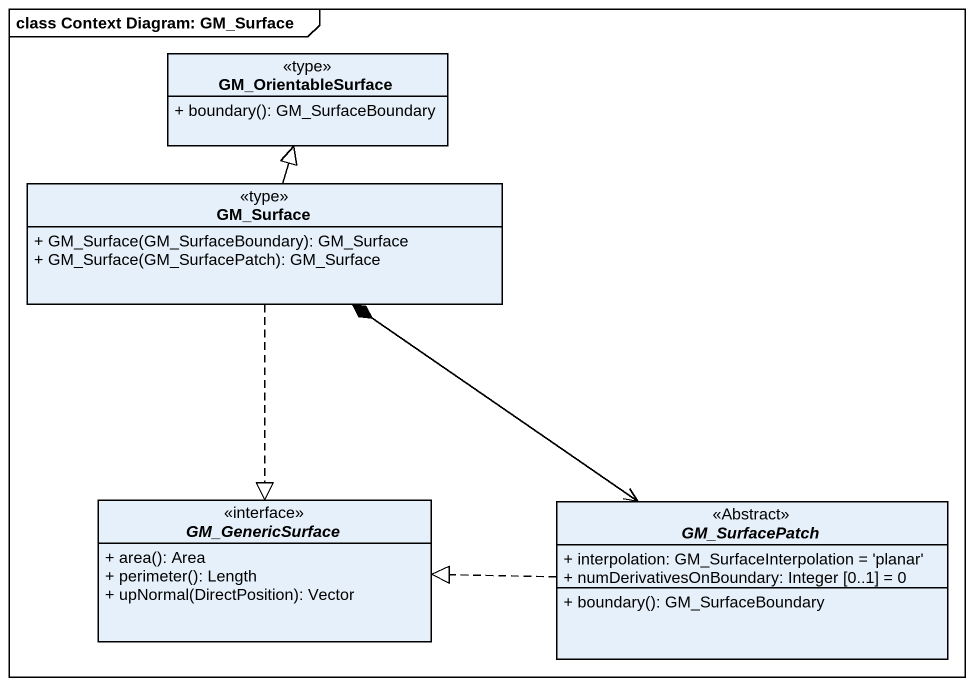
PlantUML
@startuml
mainframe class Context Diagram: GM_Surface
hide circle
hide empty members
skinparam classAttributeIconSize 0
class GM_OrientableSurface <<type>> {
  + boundary(): GM_SurfaceBoundary
}
class GM_Surface <<type>> {
  + GM_Surface(GM_SurfaceBoundary): GM_Surface
  + GM_Surface(GM_SurfacePatch): GM_Surface
}
interface GM_GenericSurface {
  + area(): Area
  + perimeter(): Length
  + upNormal(DirectPosition): Vector
}
abstract class GM_SurfacePatch <<Abstract>> {
  + interpolation: GM_SurfaceInterpolation = 'planar'
  + numDerivativesOnBoundary: Integer [0..1] = 0
  + boundary(): GM_SurfaceBoundary
}
GM_Surface -up-|> GM_OrientableSurface
GM_Surface ..|> GM_GenericSurface
GM_SurfacePatch <-up-* GM_Surface
GM_SurfacePatch .left.|> GM_GenericSurface
@enduml
